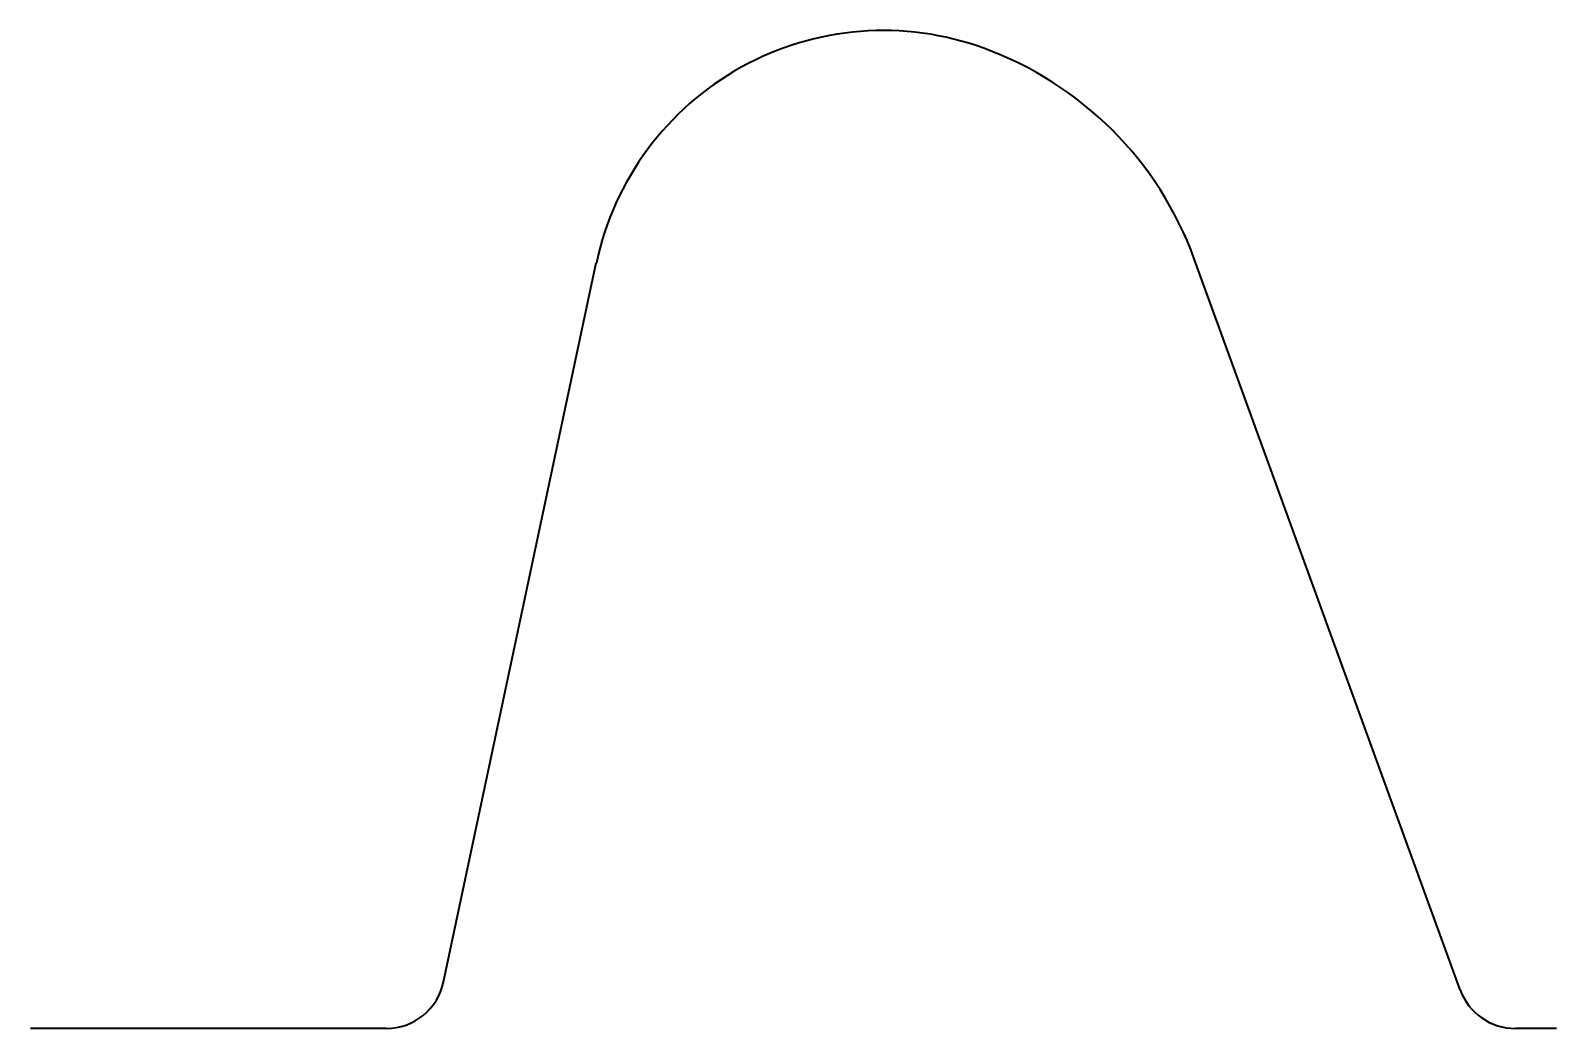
# Model space of a CAD drawing. Header units: millimetres. Extents: x -13 to 0, y 0 to 8.5.
import ezdxf

# ---------------------------------------------------------------- set-up
doc = ezdxf.new("R2010")
doc.units = ezdxf.units.MM
doc.layers.add('粗实线层', color=7, linetype='Continuous', lineweight=35)

msp = doc.modelspace()

# ---------------------------------------------------------------- linework, layer by layer
at = {"layer": '粗实线层', "color": 1}
for p, q in [((-9.481, 0.396), (-8.18, 6.52)), ((-0.82, 0.329), (-3.086, 6.556)), ((-9.97, 0), (-13, 0)), ((0, 0), (-0.35, 0))]:
    msp.add_line(p, q, dxfattribs=at)
for centre, radius, start, end in [((-5.734, 6), 2.5, 70, 168), ((-5.905, 5.53), 3, 20, 70), ((-9.97, 0.5), 0.5, 270, 348), ((-0.35, 0.5), 0.5, 200, 270)]:
    msp.add_arc(centre, radius, start, end, dxfattribs=at)

doc.saveas('drawing.dxf')
